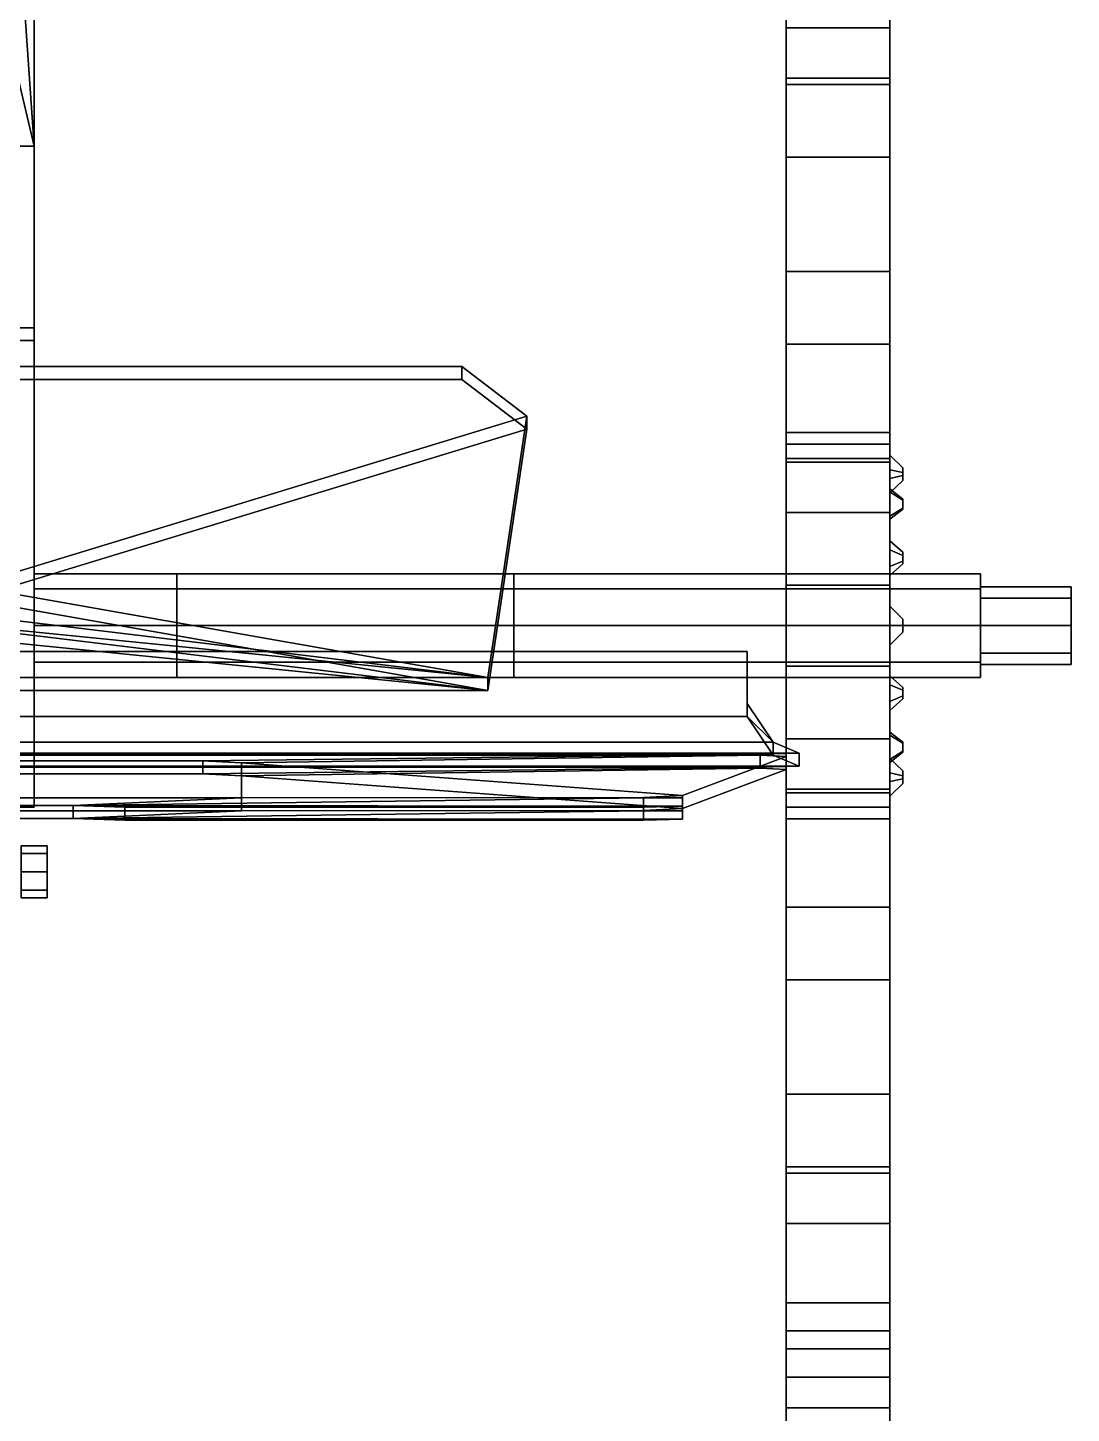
# Model space of a CAD drawing. Header units: millimetres. Extents: x -1 to 1, y -1.5 to 8.6.
# Drawn here: x 0.155 to 0.96, y -0.608 to 0.462 of the extents above; entities that cross this region are included whole.
import ezdxf

# ---------------------------------------------------------------- set-up
doc = ezdxf.new("R2010")
doc.units = ezdxf.units.MM
for name, color, linetype in [('sleeve', 5, 'Continuous'), ('turret', 2, 'Continuous'), ('wheels', 2, 'Continuous')]:
    doc.layers.add(name, color=color, linetype=linetype)

msp = doc.modelspace()

# ---------------------------------------------------------------- linework, layer by layer
for points in [[(-0.16, 0.22, 0.26), (-0.16, 1.93, 0.22), (0.16, 1.93, 0.22), (0.16, 0.22, 0.26)], [(0.16, 0.37, 0.52), (0.16, 1.93, 0.35), (0.08, 1.93, 0.35), (0.08, 1.52, 0.3947)], [(0.16, 0.22, 0.26), (0.16, 1.93, 0.22), (0.16, 1.93, 0.35), (0.16, 0.37, 0.52)], [(0.16, 0.37, 0.52), (0.08, 1.52, 0.3947), (0.03, 0.92, 0.4601), (0.16, 0.37, 0.52)], [(0.16, 0.37, 0.52), (0.03, 0.92, 0.4601), (-0.03, 0.92, 0.4601), (-0.16, 0.37, 0.52)], [(0.16, 0.23, 0.6), (0.16, 0.37, 0.52), (-0.16, 0.37, 0.52), (-0.16, 0.23, 0.6)], [(0.16, -0.14, 0.6), (0.16, 0.22, 0.26), (0.16, 0.37, 0.52), (0.16, 0.23, 0.6)], [(0.16, -0.14, 0.6), (0.16, 0.23, 0.6), (-0.16, 0.23, 0.6), (-0.16, -0.14, 0.6)], [(0.16, 0.22, 0.26), (0.16, -0.14, 0.5), (-0.16, -0.14, 0.5), (-0.16, 0.22, 0.26)], [(0.16, -0.14, 0.5), (0.16, 0.22, 0.26), (0.16, 0.22, 0.26), (0.16, -0.14, 0.6)], [(0.16, 0.0283, 0.5017), (0.16, 0.04, 0.53), (0.27, 0.04, 0.53), (0.27, 0.0283, 0.5017)], [(0.16, 0.04, 0.53), (0.16, 0.0283, 0.5583), (0.27, 0.0283, 0.5583), (0.27, 0.04, 0.53)], [(0.27, 0.0283, 0.5017), (0.27, 0.04, 0.53), (0.53, 0.04, 0.67), (0.53, 0.0283, 0.6417)], [(0.27, 0.04, 0.53), (0.27, 0.0283, 0.5583), (0.53, 0.0283, 0.6983), (0.53, 0.04, 0.67)], [(0.53, 0.04, 0.67), (0.53, 0.0283, 0.6983), (0.89, 0.0283, 0.6983), (0.89, 0.04, 0.67)], [(0.53, 0.0283, 0.6417), (0.53, 0.04, 0.67), (0.89, 0.04, 0.67), (0.89, 0.0283, 0.6417)], [(0.16, 0, 0.49), (0.16, 0.0283, 0.5017), (0.27, 0.0283, 0.5017), (0.27, 0, 0.49)], [(0.16, 0.0283, 0.5583), (0.16, 0, 0.57), (0.27, 0, 0.57), (0.27, 0.0283, 0.5583)], [(0.27, 0, 0.49), (0.27, 0.0283, 0.5017), (0.53, 0.0283, 0.6417), (0.53, 0, 0.63)], [(0.27, 0.0283, 0.5583), (0.27, 0, 0.57), (0.53, 0, 0.71), (0.53, 0.0283, 0.6983)], [(0.53, 0, 0.63), (0.53, 0.0283, 0.6417), (0.89, 0.0283, 0.6417), (0.89, 0, 0.63)], [(0.53, 0.0283, 0.6983), (0.53, 0, 0.71), (0.89, 0, 0.71), (0.89, 0.0283, 0.6983)], [(0.89, 0.03, 0.67), (0.89, 0.0212, 0.6912), (0.96, 0.0212, 0.6912), (0.96, 0.03, 0.67)], [(0.89, 0.0212, 0.6488), (0.89, 0.03, 0.67), (0.96, 0.03, 0.67), (0.96, 0.0212, 0.6488)], [(0.96, 0.0212, 0.6912), (0.96, -0.03, 0.67), (0.96, -0.0212, 0.6488), (0.96, 0.03, 0.67)], [(0.96, 0.03, 0.67), (0.96, -0.0212, 0.6488), (0.96, 0, 0.64), (0.96, 0.0212, 0.6488)], [(0.89, 0, 0.64), (0.89, 0.0212, 0.6488), (0.96, 0.0212, 0.6488), (0.96, 0, 0.64)], [(0.89, 0.0212, 0.6912), (0.89, 0, 0.7), (0.96, 0, 0.7), (0.96, 0.0212, 0.6912)], [(0.96, 0, 0.7), (0.96, -0.0212, 0.6912), (0.96, -0.03, 0.67), (0.96, 0.0212, 0.6912)], [(0.16, -0.0283, 0.5017), (0.16, 0, 0.49), (0.27, 0, 0.49), (0.27, -0.0283, 0.5017)], [(0.16, 0, 0.57), (0.16, -0.0283, 0.5583), (0.27, -0.0283, 0.5583), (0.27, 0, 0.57)], [(0.27, -0.0283, 0.5017), (0.27, 0, 0.49), (0.53, 0, 0.63), (0.53, -0.0283, 0.6417)], [(0.27, 0, 0.57), (0.27, -0.0283, 0.5583), (0.53, -0.0283, 0.6983), (0.53, 0, 0.71)], [(0.53, -0.0283, 0.6417), (0.53, 0, 0.63), (0.89, 0, 0.63), (0.89, -0.0283, 0.6417)], [(0.53, 0, 0.71), (0.53, -0.0283, 0.6983), (0.89, -0.0283, 0.6983), (0.89, 0, 0.71)], [(0.89, -0.0212, 0.6488), (0.89, 0, 0.64), (0.96, 0, 0.64), (0.96, -0.0212, 0.6488)], [(0.89, 0, 0.7), (0.89, -0.0212, 0.6912), (0.96, -0.0212, 0.6912), (0.96, 0, 0.7)], [(-0.71, -0.02, 1.62), (-0.71, -0.07, 1.62), (0.71, -0.07, 1.62), (0.71, -0.02, 1.62)], [(-0.71, -0.02, 1.61), (-0.71, -0.02, 1.62), (0.71, -0.02, 1.62), (0.71, -0.02, 1.61)], [(-0.71, -0.07, 1.61), (-0.71, -0.02, 1.61), (0.71, -0.02, 1.61), (0.71, -0.07, 1.61)], [(0.71, -0.07, 1.61), (0.71, -0.02, 1.61), (0.71, -0.02, 1.62), (0.71, -0.06, 1.62)], [(0.89, -0.0212, 0.6912), (0.89, -0.03, 0.67), (0.96, -0.03, 0.67), (0.96, -0.0212, 0.6912)], [(0.89, -0.03, 0.67), (0.89, -0.0212, 0.6488), (0.96, -0.0212, 0.6488), (0.96, -0.03, 0.67)], [(0.16, -0.04, 0.53), (0.16, -0.0283, 0.5017), (0.27, -0.0283, 0.5017), (0.27, -0.04, 0.53)], [(0.16, -0.0283, 0.5583), (0.16, -0.04, 0.53), (0.27, -0.04, 0.53), (0.27, -0.0283, 0.5583)], [(0.27, -0.04, 0.53), (0.27, -0.0283, 0.5017), (0.53, -0.0283, 0.6417), (0.53, -0.04, 0.67)], [(0.27, -0.0283, 0.5583), (0.27, -0.04, 0.53), (0.53, -0.04, 0.67), (0.53, -0.0283, 0.6983)], [(0.53, -0.0283, 0.6983), (0.53, -0.04, 0.67), (0.89, -0.04, 0.67), (0.89, -0.0283, 0.6983)], [(0.53, -0.04, 0.67), (0.53, -0.0283, 0.6417), (0.89, -0.0283, 0.6417), (0.89, -0.04, 0.67)], [(0.71, -0.06, 1.62), (0.71, -0.07, 1.62), (0.73, -0.1, 1.59), (0.73, -0.09, 1.59)], [(0.71, -0.07, 1.61), (0.71, -0.06, 1.62), (0.73, -0.09, 1.59), (0.71, -0.07, 1.61)], [(-0.73, -0.1, 1.59), (0.73, -0.1, 1.59), (0.71, -0.07, 1.62), (-0.71, -0.07, 1.62)], [(0.73, -0.09, 1.59), (-0.73, -0.09, 1.59), (-0.71, -0.07, 1.61), (0.71, -0.07, 1.61)], [(0.73, -0.09, 1.59), (-0.73, -0.09, 1.59), (-0.71, -0.07, 1.61), (0.71, -0.07, 1.61)], [(0.75, -0.0985, 1.36), (-0.75, -0.0985, 1.36), (-0.73, -0.09, 1.59), (0.73, -0.09, 1.59)], [(0.73, -0.09, 1.59), (0.73, -0.1, 1.59), (0.75, -0.1085, 1.36), (0.75, -0.0985, 1.36)], [(0.72, -0.0992, 1.34), (-0.72, -0.0992, 1.34), (-0.75, -0.0985, 1.36), (0.75, -0.0985, 1.36)], [(-0.75, -0.1085, 1.36), (0.75, -0.1085, 1.36), (0.73, -0.1, 1.59), (-0.73, -0.1, 1.59)], [(0.29, -0.1043, 1.2), (-0.29, -0.1043, 1.2), (-0.72, -0.0992, 1.34), (0.72, -0.0992, 1.34)], [(-0.29, -0.1143, 1.2), (-0.29, -0.1043, 1.2), (0.29, -0.1043, 1.2), (0.29, -0.1143, 1.2)], [(0.72, -0.0999, 1.32), (0.32, -0.1058, 1.16), (0.29, -0.1043, 1.2), (0.72, -0.0992, 1.34)], [(0.29, -0.1143, 1.2), (0.29, -0.1043, 1.2), (0.32, -0.1058, 1.16), (0.32, -0.1158, 1.16)], [(0.74, -0.101, 1.29), (0.66, -0.1312, 0.47), (0.32, -0.1058, 1.16), (0.72, -0.0999, 1.32)], [(0.66, -0.1312, 0.47), (0.63, -0.1326, 0.43), (0.32, -0.133, 0.42), (0.32, -0.1058, 1.16)], [(0.32, -0.1158, 1.16), (0.32, -0.1058, 1.16), (0.32, -0.133, 0.42), (0.32, -0.143, 0.42)], [(0.74, -0.101, 1.29), (0.74, -0.111, 1.29), (0.66, -0.1412, 0.47), (0.66, -0.1312, 0.47)], [(0.75, -0.0985, 1.36), (0.75, -0.1085, 1.36), (0.72, -0.1092, 1.34), (0.72, -0.0992, 1.34)], [(0.72, -0.0992, 1.34), (0.72, -0.1092, 1.34), (0.72, -0.1099, 1.32), (0.72, -0.0999, 1.32)], [(0.72, -0.0999, 1.32), (0.72, -0.1099, 1.32), (0.74, -0.111, 1.29), (0.74, -0.101, 1.29)], [(-0.72, -0.1092, 1.34), (0.72, -0.1092, 1.34), (0.75, -0.1085, 1.36), (-0.75, -0.1085, 1.36)], [(-0.29, -0.1143, 1.2), (0.29, -0.1143, 1.2), (0.72, -0.1092, 1.34), (-0.72, -0.1092, 1.34)], [(0.32, -0.1158, 1.16), (0.72, -0.1099, 1.32), (0.72, -0.1092, 1.34), (0.29, -0.1143, 1.2)], [(0.66, -0.1412, 0.47), (0.74, -0.111, 1.29), (0.72, -0.1099, 1.32), (0.32, -0.1158, 1.16)], [(0.63, -0.1426, 0.43), (0.66, -0.1412, 0.47), (0.32, -0.1158, 1.16), (0.32, -0.143, 0.42)], [(0.32, -0.133, 0.42), (0.19, -0.1389, 0.26), (-0.19, -0.1389, 0.26), (-0.32, -0.133, 0.42)], [(0.32, -0.143, 0.42), (0.32, -0.133, 0.42), (-0.32, -0.133, 0.42), (-0.32, -0.143, 0.42)], [(0.19, -0.1389, 0.26), (0.19, -0.1489, 0.26), (-0.19, -0.1489, 0.26), (-0.19, -0.1389, 0.26)], [(0.63, -0.1326, 0.43), (0.63, -0.133, 0.42), (0.19, -0.1389, 0.26), (0.32, -0.133, 0.42)], [(0.66, -0.133, 0.42), (0.66, -0.1393, 0.25), (0.19, -0.1389, 0.26), (0.63, -0.133, 0.42)], [(0.66, -0.1393, 0.25), (0.63, -0.14, 0.23), (0.23, -0.14, 0.23), (0.19, -0.1389, 0.26)], [(0.23, -0.14, 0.23), (0.23, -0.15, 0.23), (0.19, -0.1489, 0.26), (0.19, -0.1389, 0.26)], [(0.66, -0.1312, 0.47), (0.66, -0.1412, 0.47), (0.63, -0.1426, 0.43), (0.63, -0.1326, 0.43)], [(0.63, -0.1326, 0.43), (0.63, -0.1426, 0.43), (0.63, -0.143, 0.42), (0.63, -0.133, 0.42)], [(0.63, -0.133, 0.42), (0.63, -0.143, 0.42), (0.66, -0.143, 0.42), (0.66, -0.133, 0.42)], [(0.66, -0.133, 0.42), (0.66, -0.143, 0.42), (0.66, -0.1493, 0.25), (0.66, -0.1393, 0.25)], [(0.19, -0.1489, 0.26), (0.32, -0.143, 0.42), (-0.32, -0.143, 0.42), (-0.19, -0.1489, 0.26)], [(0.16, -0.14, 0.5), (0.16, -0.14, 0.6), (-0.16, -0.14, 0.6), (-0.16, -0.14, 0.5)], [(0.63, -0.143, 0.42), (0.63, -0.1426, 0.43), (0.32, -0.143, 0.42), (0.19, -0.1489, 0.26)], [(0.66, -0.1493, 0.25), (0.66, -0.143, 0.42), (0.63, -0.143, 0.42), (0.19, -0.1489, 0.26)], [(0.63, -0.15, 0.23), (0.66, -0.1493, 0.25), (0.19, -0.1489, 0.26), (0.23, -0.15, 0.23)], [(0.63, -0.14, 0.23), (0.63, -0.15, 0.23), (0.23, -0.15, 0.23), (0.23, -0.14, 0.23)], [(0.66, -0.1393, 0.25), (0.66, -0.1493, 0.25), (0.63, -0.15, 0.23), (0.63, -0.14, 0.23)]]:
    msp.add_3dface(points)
at = {"layer": 'sleeve'}
for points in [[(0.15, -0.17, 0.73), (0.15, -0.1759, 0.7441), (0.17, -0.1759, 0.7441), (0.17, -0.17, 0.73)], [(0.15, -0.1759, 0.7159), (0.15, -0.17, 0.73), (0.17, -0.17, 0.73), (0.17, -0.1759, 0.7159)], [(0.17, -0.17, 0.73), (0.17, -0.2041, 0.7159), (0.17, -0.19, 0.71), (0.17, -0.1759, 0.7159)], [(0.17, -0.1759, 0.7441), (0.17, -0.21, 0.73), (0.17, -0.2041, 0.7159), (0.17, -0.17, 0.73)], [(0.15, -0.1759, 0.7441), (0.15, -0.19, 0.75), (0.17, -0.19, 0.75), (0.17, -0.1759, 0.7441)], [(0.15, -0.19, 0.71), (0.15, -0.1759, 0.7159), (0.17, -0.1759, 0.7159), (0.17, -0.19, 0.71)], [(0.17, -0.19, 0.75), (0.17, -0.2041, 0.7441), (0.17, -0.21, 0.73), (0.17, -0.1759, 0.7441)], [(0.15, -0.19, 0.75), (0.15, -0.2041, 0.7441), (0.17, -0.2041, 0.7441), (0.17, -0.19, 0.75)], [(0.15, -0.2041, 0.7159), (0.15, -0.19, 0.71), (0.17, -0.19, 0.71), (0.17, -0.2041, 0.7159)], [(0.15, -0.2041, 0.7441), (0.15, -0.21, 0.73), (0.17, -0.21, 0.73), (0.17, -0.2041, 0.7441)], [(0.15, -0.21, 0.73), (0.15, -0.2041, 0.7159), (0.17, -0.2041, 0.7159), (0.17, -0.21, 0.73)]]:
    msp.add_3dface(points, dxfattribs=at)
at = {"layer": 'turret'}
for points in [[(0.11, 0.2, 0.48), (0.49, 0.2, 0.48), (0.49, 0.19, 0.48), (0.11, 0.19, 0.48)], [(0.11, 0.0304, 1.01), (0.54, 0.1616, 0.6), (0.49, 0.2, 0.48), (0.11, 0.2, 0.48)], [(0.49, 0.2, 0.48), (0.54, 0.1616, 0.6), (0.54, 0.1516, 0.6), (0.49, 0.19, 0.48)], [(0.11, 0.19, 0.48), (0.49, 0.19, 0.48), (0.54, 0.1516, 0.6), (0.11, 0.0204, 1.01)], [(0.54, 0.1616, 0.6), (0.54, 0.1616, 0.6), (0.11, 0.0304, 1.01), (0.51, -0.04, 1.23)], [(0.54, 0.1616, 0.6), (0.51, -0.04, 1.23), (0.51, -0.05, 1.23), (0.54, 0.1516, 0.6)], [(0.51, -0.05, 1.23), (0.11, 0.0204, 1.01), (0.54, 0.1516, 0.6)], [(0.11, 0.0304, 1.01), (0.11, 0.0304, 1.01), (0.06, 0.0144, 1.06), (0.51, -0.04, 1.23)], [(0, 0.0112, 1.07), (0, 0.0112, 1.07), (-0.51, -0.04, 1.23), (0.51, -0.04, 1.23)], [(0.06, 0.0144, 1.06), (0.06, 0.0144, 1.06), (0, 0.0112, 1.07), (0.51, -0.04, 1.23)], [(0.51, -0.05, 1.23), (0.06, 0.0044, 1.06), (0.11, 0.0204, 1.01)], [(0.51, -0.05, 1.23), (-0.51, -0.05, 1.23), (0, 0.0012, 1.07)], [(0.51, -0.05, 1.23), (0, 0.0012, 1.07), (0.06, 0.0044, 1.06)], [(0.51, -0.04, 1.23), (-0.51, -0.04, 1.23), (-0.51, -0.05, 1.23), (0.51, -0.05, 1.23)]]:
    msp.add_3dface(points, dxfattribs=at)
at = {"layer": 'wheels'}
for points in [[(0.74, 0.4177, 1.1938), (0.74, 0.6036, 0.9607), (0.74, 0.4615, 0.9982), (0.74, 0.4227, 1.0469)], [(0.74, 0.6036, 0.9607), (0.74, 0.4177, 1.1938), (0.82, 0.4177, 1.1938), (0.82, 0.6036, 0.9607)], [(0.74, 0.5226, 0.9217), (0.74, 0.4615, 0.9982), (0.74, 0.6036, 0.9607)], [(0.74, 0.6036, 0.3793), (0.74, 0.4177, 0.1462), (0.74, 0.4227, 0.2931), (0.74, 0.4615, 0.3418)], [(0.74, 0.4177, 0.1462), (0.74, 0.6036, 0.3793), (0.82, 0.6036, 0.3793), (0.82, 0.4177, 0.1462)], [(0.74, 0.4615, 0.3418), (0.74, 0.5226, 0.4183), (0.74, 0.6036, 0.3793)], [(0.82, 0.6036, 0.9607), (0.82, 0.4177, 1.1938), (0.82, 0.4227, 1.0469), (0.82, 0.4615, 0.9982)], [(0.82, 0.4615, 0.9982), (0.82, 0.5226, 0.9217), (0.82, 0.6036, 0.9607)], [(0.82, 0.4177, 0.1462), (0.82, 0.6036, 0.3793), (0.82, 0.4615, 0.3418), (0.82, 0.4227, 0.2931)], [(0.82, 0.5226, 0.4183), (0.82, 0.4615, 0.3418), (0.82, 0.6036, 0.3793)], [(0.74, 0.5443, 0.8262), (0.74, 0.5582, 0.7655), (0.74, 0.14, 0.67), (0.74, 0.1261, 0.7307)], [(0.74, 0.5582, 0.5745), (0.74, 0.5443, 0.5138), (0.74, 0.1261, 0.6093), (0.74, 0.14, 0.67)], [(0.82, 0.5582, 0.5745), (0.74, 0.5582, 0.5745), (0.74, 0.14, 0.67), (0.82, 0.14, 0.67)], [(0.74, 0.5582, 0.7655), (0.82, 0.5582, 0.7655), (0.82, 0.14, 0.67), (0.74, 0.14, 0.67)], [(0.82, 0.5582, 0.7655), (0.82, 0.5443, 0.8262), (0.82, 0.1261, 0.7307), (0.82, 0.14, 0.67)], [(0.82, 0.5443, 0.5138), (0.82, 0.5582, 0.5745), (0.82, 0.14, 0.67), (0.82, 0.1261, 0.6093)], [(0.82, 0.5443, 0.8262), (0.74, 0.5443, 0.8262), (0.74, 0.1261, 0.7307), (0.82, 0.1261, 0.7307)], [(0.74, 0.5443, 0.5138), (0.82, 0.5443, 0.5138), (0.82, 0.1261, 0.6093), (0.74, 0.1261, 0.6093)], [(0.74, 0.4615, 0.9982), (0.74, 0.5226, 0.9217), (0.82, 0.5226, 0.9217), (0.82, 0.4615, 0.9982)], [(0.74, 0.5226, 0.4183), (0.74, 0.4615, 0.3418), (0.82, 0.4615, 0.3418), (0.82, 0.5226, 0.4183)], [(0.74, 0.4615, 0.3418), (0.74, 0.4227, 0.2931), (0.74, 0.0873, 0.5605), (0.74, 0.1261, 0.6093)], [(0.82, 0.4615, 0.3418), (0.74, 0.4615, 0.3418), (0.74, 0.1261, 0.6093), (0.82, 0.1261, 0.6093)], [(0.74, 0.4227, 1.0469), (0.74, 0.4615, 0.9982), (0.74, 0.1261, 0.7307), (0.74, 0.0873, 0.7795)], [(0.74, 0.4615, 0.9982), (0.82, 0.4615, 0.9982), (0.82, 0.1261, 0.7307), (0.74, 0.1261, 0.7307)], [(0.82, 0.4227, 0.2931), (0.82, 0.4615, 0.3418), (0.82, 0.1261, 0.6093), (0.82, 0.0873, 0.5605)], [(0.82, 0.4615, 0.9982), (0.82, 0.4227, 1.0469), (0.82, 0.0873, 0.7795), (0.82, 0.1261, 0.7307)], [(0.74, 0.4227, 0.2931), (0.82, 0.4227, 0.2931), (0.82, 0.0873, 0.5605), (0.74, 0.0873, 0.5605)], [(0.74, 0.4227, 1.0469), (0.74, 0.3616, 1.1235), (0.74, 0.4177, 1.1938)], [(0.82, 0.4227, 1.0469), (0.74, 0.4227, 1.0469), (0.74, 0.0873, 0.7795), (0.82, 0.0873, 0.7795)], [(0.74, 0.3616, 1.1235), (0.74, 0.4227, 1.0469), (0.82, 0.4227, 1.0469), (0.82, 0.3616, 1.1235)], [(0.74, 0.3616, 0.2165), (0.74, 0.4227, 0.2931), (0.74, 0.4177, 0.1462)], [(0.74, 0.4227, 0.2931), (0.74, 0.3616, 0.2165), (0.82, 0.3616, 0.2165), (0.82, 0.4227, 0.2931)], [(0.74, 0.1491, 1.3232), (0.74, 0.4177, 1.1938), (0.74, 0.2734, 1.1659), (0.74, 0.2173, 1.193)], [(0.74, 0.3616, 1.1235), (0.74, 0.2734, 1.1659), (0.74, 0.4177, 1.1938)], [(0.74, 0.4177, 1.1938), (0.74, 0.1491, 1.3232), (0.82, 0.1491, 1.3232), (0.82, 0.4177, 1.1938)], [(0.74, 0.4177, 0.1462), (0.74, 0.1491, 0.0168), (0.74, 0.2173, 0.147), (0.74, 0.2734, 0.1741)], [(0.74, 0.1491, 0.0168), (0.74, 0.4177, 0.1462), (0.82, 0.4177, 0.1462), (0.82, 0.1491, 0.0168)], [(0.74, 0.2734, 0.1741), (0.74, 0.3616, 0.2165), (0.74, 0.4177, 0.1462)], [(0.82, 0.3616, 1.1235), (0.82, 0.4227, 1.0469), (0.82, 0.4177, 1.1938)], [(0.82, 0.4227, 0.2931), (0.82, 0.3616, 0.2165), (0.82, 0.4177, 0.1462)], [(0.82, 0.2734, 1.1659), (0.82, 0.3616, 1.1235), (0.82, 0.4177, 1.1938)], [(0.82, 0.4177, 1.1938), (0.82, 0.1491, 1.3232), (0.82, 0.2173, 1.193), (0.82, 0.2734, 1.1659)], [(0.82, 0.1491, 0.0168), (0.82, 0.4177, 0.1462), (0.82, 0.2734, 0.1741), (0.82, 0.2173, 0.147)], [(0.82, 0.3616, 0.2165), (0.82, 0.2734, 0.1741), (0.82, 0.4177, 0.1462)], [(0.74, 0.2734, 1.1659), (0.74, 0.3616, 1.1235), (0.82, 0.3616, 1.1235), (0.82, 0.2734, 1.1659)], [(0.74, 0.3616, 0.2165), (0.74, 0.2734, 0.1741), (0.82, 0.2734, 0.1741), (0.82, 0.3616, 0.2165)], [(0.74, 0.2734, 0.1741), (0.74, 0.2173, 0.147), (0.74, 0.0312, 0.5335), (0.74, 0.0873, 0.5605)], [(0.82, 0.2734, 0.1741), (0.74, 0.2734, 0.1741), (0.74, 0.0873, 0.5605), (0.82, 0.0873, 0.5605)], [(0.74, 0.2173, 1.193), (0.74, 0.2734, 1.1659), (0.74, 0.0873, 0.7795), (0.74, 0.0312, 0.8065)], [(0.74, 0.2734, 1.1659), (0.82, 0.2734, 1.1659), (0.82, 0.0873, 0.7795), (0.74, 0.0873, 0.7795)], [(0.82, 0.2173, 0.147), (0.82, 0.2734, 0.1741), (0.82, 0.0873, 0.5605), (0.82, 0.0312, 0.5335)], [(0.82, 0.2734, 1.1659), (0.82, 0.2173, 1.193), (0.82, 0.0312, 0.8065), (0.82, 0.0873, 0.7795)], [(0.74, 0.2173, 0.147), (0.82, 0.2173, 0.147), (0.82, 0.0312, 0.5335), (0.74, 0.0312, 0.5335)], [(0.82, 0.2173, 1.193), (0.74, 0.2173, 1.193), (0.74, 0.0312, 0.8065), (0.82, 0.0312, 0.8065)], [(0.74, 0.2173, 1.193), (0.74, 0.1291, 1.2355), (0.74, 0.1491, 1.3232)], [(0.74, 0.1291, 1.2355), (0.74, 0.2173, 1.193), (0.82, 0.2173, 1.193), (0.82, 0.1291, 1.2355)], [(0.74, 0.1291, 0.1045), (0.74, 0.2173, 0.147), (0.74, 0.1491, 0.0168)], [(0.74, 0.2173, 0.147), (0.74, 0.1291, 0.1045), (0.82, 0.1291, 0.1045), (0.82, 0.2173, 0.147)], [(0.82, 0.1291, 1.2355), (0.82, 0.2173, 1.193), (0.82, 0.1491, 1.3232)], [(0.82, 0.2173, 0.147), (0.82, 0.1291, 0.1045), (0.82, 0.1491, 0.0168)], [(0.74, 0.1291, 1.2355), (0.74, 0.0312, 1.2355), (0.74, 0.1491, 1.3232)], [(0.74, -0.1491, 1.3232), (0.74, 0.1491, 1.3232), (0.74, 0.0312, 1.2355), (0.74, -0.0312, 1.2355)], [(0.74, 0.1491, 1.3232), (0.74, -0.1491, 1.3232), (0.82, -0.1491, 1.3232), (0.82, 0.1491, 1.3232)], [(0.74, 0.1491, 0.0168), (0.74, -0.1491, 0.0168), (0.74, -0.0312, 0.1045), (0.74, 0.0312, 0.1045)], [(0.74, 0.0312, 0.1045), (0.74, 0.1291, 0.1045), (0.74, 0.1491, 0.0168)], [(0.74, -0.1491, 0.0168), (0.74, 0.1491, 0.0168), (0.82, 0.1491, 0.0168), (0.82, -0.1491, 0.0168)], [(0.74, 0.1261, 0.6093), (0.74, -0.1261, 0.6093), (0.74, -0.14, 0.67), (0.74, 0.14, 0.67)], [(0.74, 0.14, 0.67), (0.74, -0.14, 0.67), (0.74, -0.1261, 0.7307), (0.74, 0.1261, 0.7307)], [(0.82, 0.1491, 1.3232), (0.82, -0.1491, 1.3232), (0.82, -0.0312, 1.2355), (0.82, 0.0312, 1.2355)], [(0.82, 0.0312, 1.2355), (0.82, 0.1291, 1.2355), (0.82, 0.1491, 1.3232)], [(0.82, 0.1291, 0.1045), (0.82, 0.0312, 0.1045), (0.82, 0.1491, 0.0168)], [(0.82, -0.1491, 0.0168), (0.82, 0.1491, 0.0168), (0.82, 0.0312, 0.1045), (0.82, -0.0312, 0.1045)], [(0.82, 0.1316, 0.64), (0.82, 0.1316, 0.64), (0.82, 0.14, 0.67), (0.82, 0.1203, 0.6579)], [(0.82, 0.1261, 0.6093), (0.82, 0.1261, 0.6093), (0.82, 0.14, 0.67), (0.82, 0.1316, 0.64)], [(0.82, 0.14, 0.67), (0.82, 0.14, 0.67), (0.82, 0.1316, 0.7), (0.82, 0.1203, 0.6821)], [(0.82, 0.14, 0.67), (0.82, 0.14, 0.67), (0.82, 0.1261, 0.7307), (0.82, 0.1316, 0.7)], [(0.82, 0.14, 0.67), (0.82, 0.14, 0.67), (0.82, 0.1203, 0.6821), (0.82, 0, 0.67)], [(0.82, 0.1203, 0.6579), (0.82, 0.1203, 0.6579), (0.82, 0.14, 0.67), (0.82, 0, 0.67)], [(0.74, 0.0312, 1.2355), (0.74, 0.1291, 1.2355), (0.82, 0.1291, 1.2355), (0.82, 0.0312, 1.2355)], [(0.74, 0.1291, 0.1045), (0.74, 0.0312, 0.1045), (0.82, 0.0312, 0.1045), (0.82, 0.1291, 0.1045)], [(0.82, 0.1316, 0.64), (0.82, 0.1203, 0.6579), (0.83, 0.1181, 0.6482), (0.83, 0.1219, 0.6422)], [(0.82, 0.1203, 0.6821), (0.82, 0.1316, 0.7), (0.83, 0.1219, 0.6978), (0.83, 0.1181, 0.6918)], [(0.82, 0.1316, 0.7), (0.82, 0.1137, 0.7113), (0.83, 0.1159, 0.7016), (0.83, 0.1219, 0.6978)], [(0.82, 0.1316, 0.7), (0.82, 0.1316, 0.7), (0.82, 0.1261, 0.7307), (0.82, 0.1137, 0.7113)], [(0.82, 0.1137, 0.6287), (0.82, 0.1316, 0.64), (0.83, 0.1219, 0.6422), (0.83, 0.1159, 0.6384)], [(0.82, 0.1261, 0.6093), (0.82, 0.1261, 0.6093), (0.82, 0.1316, 0.64), (0.82, 0.1137, 0.6287)], [(0.74, 0.1261, 0.7307), (0.74, -0.1261, 0.7307), (0.74, -0.0873, 0.7795), (0.74, 0.0873, 0.7795)], [(0.74, 0.0873, 0.5605), (0.74, -0.0873, 0.5605), (0.74, -0.1261, 0.6093), (0.74, 0.1261, 0.6093)], [(0.82, 0.1261, 0.6093), (0.82, 0.1261, 0.6093), (0.82, 0.1137, 0.6287), (0.82, 0, 0.67)], [(0.82, 0.1032, 0.6069), (0.82, 0.1032, 0.6069), (0.82, 0.1261, 0.6093), (0.82, 0, 0.67)], [(0.82, 0.1261, 0.7307), (0.82, 0.1261, 0.7307), (0.82, 0.1055, 0.7542), (0.82, 0.1032, 0.7331)], [(0.82, 0.1261, 0.7307), (0.82, 0.1261, 0.7307), (0.82, 0.0873, 0.7795), (0.82, 0.1055, 0.7542)], [(0.82, 0.1261, 0.7307), (0.82, 0.1261, 0.7307), (0.82, 0.1032, 0.7331), (0.82, 0, 0.67)], [(0.82, 0.1137, 0.7113), (0.82, 0.1137, 0.7113), (0.82, 0.1261, 0.7307), (0.82, 0, 0.67)], [(0.82, 0.0873, 0.5605), (0.82, 0.0873, 0.5605), (0.82, 0.1261, 0.6093), (0.82, 0.1055, 0.5858)], [(0.82, 0.1055, 0.5858), (0.82, 0.1055, 0.5858), (0.82, 0.1261, 0.6093), (0.82, 0.1032, 0.6069)], [(0.82, 0.1203, 0.6579), (0.82, 0.1024, 0.6466), (0.83, 0.1121, 0.6444), (0.83, 0.1181, 0.6482)], [(0.82, 0.1024, 0.6466), (0.82, 0.1024, 0.6466), (0.82, 0.1203, 0.6579), (0.82, 0, 0.67)], [(0.82, 0.1024, 0.6934), (0.82, 0.1203, 0.6821), (0.83, 0.1181, 0.6918), (0.83, 0.1121, 0.6956)], [(0.82, 0.1203, 0.6821), (0.82, 0.1203, 0.6821), (0.82, 0.1024, 0.6934), (0.82, 0, 0.67)], [(0.83, 0.1219, 0.6978), (0.83, 0.1159, 0.7016), (0.83, 0.1121, 0.6956), (0.83, 0.1181, 0.6918)], [(0.83, 0.1219, 0.6422), (0.83, 0.1181, 0.6482), (0.83, 0.1121, 0.6444), (0.83, 0.1159, 0.6384)], [(0.82, 0.1137, 0.7113), (0.82, 0.1024, 0.6934), (0.83, 0.1121, 0.6956), (0.83, 0.1159, 0.7016)], [(0.82, 0.1024, 0.6466), (0.82, 0.1137, 0.6287), (0.83, 0.1159, 0.6384), (0.83, 0.1121, 0.6444)], [(0.82, 0.1137, 0.6287), (0.82, 0.1137, 0.6287), (0.82, 0.1024, 0.6466), (0.82, 0, 0.67)], [(0.82, 0.1024, 0.6934), (0.82, 0.1024, 0.6934), (0.82, 0.1137, 0.7113), (0.82, 0, 0.67)], [(0.82, 0.1032, 0.7331), (0.82, 0.1055, 0.7542), (0.83, 0.0977, 0.7479), (0.83, 0.0969, 0.7409)], [(0.82, 0.1055, 0.7542), (0.82, 0.0845, 0.7565), (0.83, 0.0907, 0.7487), (0.83, 0.0977, 0.7479)], [(0.82, 0.1055, 0.7542), (0.82, 0.1055, 0.7542), (0.82, 0.0873, 0.7795), (0.82, 0.0845, 0.7565)], [(0.82, 0.0873, 0.5605), (0.82, 0.0873, 0.5605), (0.82, 0.1055, 0.5858), (0.82, 0.0845, 0.5835)], [(0.82, 0.0845, 0.5835), (0.82, 0.1055, 0.5858), (0.83, 0.0977, 0.5921), (0.83, 0.0907, 0.5913)], [(0.82, 0.1055, 0.5858), (0.82, 0.1032, 0.6069), (0.83, 0.0969, 0.5991), (0.83, 0.0977, 0.5921)], [(0.82, 0.0821, 0.6045), (0.82, 0.0821, 0.6045), (0.82, 0.1032, 0.6069), (0.82, 0, 0.67)], [(0.82, 0.0821, 0.7355), (0.82, 0.1032, 0.7331), (0.83, 0.0969, 0.7409), (0.83, 0.0899, 0.7417)], [(0.82, 0.1032, 0.7331), (0.82, 0.1032, 0.7331), (0.82, 0.0821, 0.7355), (0.82, 0, 0.67)], [(0.82, 0.1032, 0.6069), (0.82, 0.0821, 0.6045), (0.83, 0.0899, 0.5983), (0.83, 0.0969, 0.5991)], [(0.83, 0.0977, 0.7479), (0.83, 0.0907, 0.7487), (0.83, 0.0899, 0.7417), (0.83, 0.0969, 0.7409)], [(0.83, 0.0977, 0.5921), (0.83, 0.0969, 0.5991), (0.83, 0.0899, 0.5983), (0.83, 0.0907, 0.5913)], [(0.74, 0.0873, 0.7795), (0.74, -0.0873, 0.7795), (0.74, -0.0312, 0.8065), (0.74, 0.0312, 0.8065)], [(0.74, 0.0312, 0.5335), (0.74, -0.0312, 0.5335), (0.74, -0.0873, 0.5605), (0.74, 0.0873, 0.5605)], [(0.82, 0.0845, 0.7565), (0.82, 0.0821, 0.7355), (0.83, 0.0899, 0.7417), (0.83, 0.0907, 0.7487)], [(0.82, 0.0821, 0.6045), (0.82, 0.0845, 0.5835), (0.83, 0.0907, 0.5913), (0.83, 0.0899, 0.5983)], [(0.82, 0.0873, 0.5605), (0.82, 0.0873, 0.5605), (0.82, 0.0845, 0.5835), (0.82, 0, 0.67)], [(0.82, 0.0656, 0.5684), (0.82, 0.0656, 0.5684), (0.82, 0.0873, 0.5605), (0.82, 0, 0.67)], [(0.82, 0.0873, 0.7795), (0.82, 0.0873, 0.7795), (0.82, 0.0656, 0.7716), (0.82, 0, 0.67)], [(0.82, 0.0845, 0.7565), (0.82, 0.0845, 0.7565), (0.82, 0.0873, 0.7795), (0.82, 0, 0.67)], [(0.82, 0.0873, 0.7795), (0.82, 0.0873, 0.7795), (0.82, 0.0586, 0.7916), (0.82, 0.0656, 0.7716)], [(0.82, 0.0873, 0.7795), (0.82, 0.0873, 0.7795), (0.82, 0.0312, 0.8065), (0.82, 0.0586, 0.7916)], [(0.82, 0.0586, 0.5484), (0.82, 0.0586, 0.5484), (0.82, 0.0873, 0.5605), (0.82, 0.0656, 0.5684)], [(0.82, 0.0312, 0.5335), (0.82, 0.0312, 0.5335), (0.82, 0.0873, 0.5605), (0.82, 0.0586, 0.5484)], [(0.82, 0.0845, 0.5835), (0.82, 0.0845, 0.5835), (0.82, 0.0821, 0.6045), (0.82, 0, 0.67)], [(0.82, 0.0821, 0.7355), (0.82, 0.0821, 0.7355), (0.82, 0.0845, 0.7565), (0.82, 0, 0.67)], [(0.82, 0.0456, 0.5754), (0.82, 0.0456, 0.5754), (0.82, 0.0656, 0.5684), (0.82, 0, 0.67)], [(0.82, 0.0656, 0.7716), (0.82, 0.0656, 0.7716), (0.82, 0.0456, 0.7646), (0.82, 0, 0.67)], [(0.82, 0.0456, 0.7646), (0.82, 0.0656, 0.7716), (0.83, 0.0566, 0.7759), (0.83, 0.0499, 0.7736)], [(0.82, 0.0656, 0.7716), (0.82, 0.0586, 0.7916), (0.83, 0.0542, 0.7826), (0.83, 0.0566, 0.7759)], [(0.82, 0.0586, 0.5484), (0.82, 0.0656, 0.5684), (0.83, 0.0566, 0.5641), (0.83, 0.0542, 0.5574)], [(0.82, 0.0656, 0.5684), (0.82, 0.0456, 0.5754), (0.83, 0.0499, 0.5664), (0.83, 0.0566, 0.5641)], [(0.82, 0.0586, 0.7916), (0.82, 0.0386, 0.7846), (0.83, 0.0476, 0.7803), (0.83, 0.0542, 0.7826)], [(0.82, 0.0586, 0.7916), (0.82, 0.0586, 0.7916), (0.82, 0.0312, 0.8065), (0.82, 0.0386, 0.7846)], [(0.82, 0.0386, 0.5554), (0.82, 0.0586, 0.5484), (0.83, 0.0542, 0.5574), (0.83, 0.0476, 0.5597)], [(0.82, 0.0312, 0.5335), (0.82, 0.0312, 0.5335), (0.82, 0.0586, 0.5484), (0.82, 0.0386, 0.5554)], [(0.83, 0.0542, 0.7826), (0.83, 0.0476, 0.7803), (0.83, 0.0499, 0.7736), (0.83, 0.0566, 0.7759)], [(0.83, 0.0542, 0.5574), (0.83, 0.0566, 0.5641), (0.83, 0.0499, 0.5664), (0.83, 0.0476, 0.5597)], [(0.82, 0.0386, 0.7846), (0.82, 0.0456, 0.7646), (0.83, 0.0499, 0.7736), (0.83, 0.0476, 0.7803)], [(0.82, 0.0456, 0.5754), (0.82, 0.0386, 0.5554), (0.83, 0.0476, 0.5597), (0.83, 0.0499, 0.5664)], [(0.82, 0.0386, 0.5554), (0.82, 0.0386, 0.5554), (0.82, 0.0456, 0.5754), (0.82, 0, 0.67)], [(0.82, 0.0456, 0.7646), (0.82, 0.0456, 0.7646), (0.82, 0.0386, 0.7846), (0.82, 0, 0.67)], [(0.82, 0.0312, 0.5335), (0.82, 0.0312, 0.5335), (0.82, 0.0386, 0.5554), (0.82, 0, 0.67)], [(0.82, 0.0386, 0.7846), (0.82, 0.0386, 0.7846), (0.82, 0.0312, 0.8065), (0.82, 0, 0.67)], [(0.74, 0.0312, 0.1045), (0.74, -0.0312, 0.1045), (0.74, -0.0312, 0.5335), (0.74, 0.0312, 0.5335)], [(0.82, 0.0312, 0.1045), (0.74, 0.0312, 0.1045), (0.74, 0.0312, 0.5335), (0.82, 0.0312, 0.5335)], [(0.74, -0.0312, 1.2355), (0.74, 0.0312, 1.2355), (0.74, 0.0312, 0.8065), (0.74, -0.0312, 0.8065)], [(0.74, 0.0312, 1.2355), (0.82, 0.0312, 1.2355), (0.82, 0.0312, 0.8065), (0.74, 0.0312, 0.8065)], [(0.82, -0.0312, 0.1045), (0.82, 0.0312, 0.1045), (0.82, 0.0312, 0.5335), (0.82, -0.0312, 0.5335)], [(0.82, 0.0312, 1.2355), (0.82, -0.0312, 1.2355), (0.82, -0.0312, 0.8065), (0.82, 0.0312, 0.8065)], [(0.82, 0.015, 0.55), (0.82, 0.015, 0.55), (0.82, 0.0312, 0.5335), (0.82, 0, 0.67)], [(0.82, 0.0312, 0.8065), (0.82, 0.0312, 0.8065), (0.82, 0.015, 0.79), (0.82, 0, 0.67)], [(0.82, 0.0312, 0.8065), (0.82, 0.0312, 0.8065), (0.82, -0.0312, 0.8065), (0.82, 0, 0.805)], [(0.82, 0.0312, 0.8065), (0.82, 0.0312, 0.8065), (0.82, 0, 0.805), (0.82, 0.015, 0.79)], [(0.82, 0, 0.535), (0.82, 0, 0.535), (0.82, 0.0312, 0.5335), (0.82, 0.015, 0.55)], [(0.82, -0.0312, 0.5335), (0.82, -0.0312, 0.5335), (0.82, 0.0312, 0.5335), (0.82, 0, 0.535)], [(0.82, 0, 0.565), (0.82, 0, 0.565), (0.82, 0.015, 0.55), (0.82, 0, 0.67)], [(0.82, 0.015, 0.79), (0.82, 0.015, 0.79), (0.82, 0, 0.775), (0.82, 0, 0.67)], [(0.82, 0.015, 0.79), (0.82, 0, 0.805), (0.83, 0, 0.795), (0.83, 0.005, 0.79)], [(0.82, 0, 0.775), (0.82, 0.015, 0.79), (0.83, 0.005, 0.79), (0.83, 0, 0.785)], [(0.82, 0.015, 0.55), (0.82, 0, 0.565), (0.83, 0, 0.555), (0.83, 0.005, 0.55)], [(0.82, 0, 0.535), (0.82, 0.015, 0.55), (0.83, 0.005, 0.55), (0.83, 0, 0.545)], [(0.82, -0.015, 0.55), (0.82, -0.015, 0.55), (0.82, 0, 0.565), (0.82, 0, 0.67)], [(0.82, -0.0312, 0.5335), (0.82, -0.0312, 0.5335), (0.82, -0.015, 0.55), (0.82, 0, 0.67)], [(0.82, -0.0656, 0.5684), (0.82, -0.0656, 0.5684), (0.82, -0.0456, 0.5754), (0.82, 0, 0.67)], [(0.82, -0.0873, 0.5605), (0.82, -0.0873, 0.5605), (0.82, -0.0656, 0.5684), (0.82, 0, 0.67)], [(0.82, -0.0456, 0.5754), (0.82, -0.0456, 0.5754), (0.82, -0.0386, 0.5554), (0.82, 0, 0.67)], [(0.82, -0.0386, 0.5554), (0.82, -0.0386, 0.5554), (0.82, -0.0312, 0.5335), (0.82, 0, 0.67)], [(0.82, -0.1032, 0.6069), (0.82, -0.1032, 0.6069), (0.82, -0.0821, 0.6045), (0.82, 0, 0.67)], [(0.82, -0.1261, 0.6093), (0.82, -0.1261, 0.6093), (0.82, -0.1032, 0.6069), (0.82, 0, 0.67)], [(0.82, -0.0821, 0.6045), (0.82, -0.0821, 0.6045), (0.82, -0.0845, 0.5835), (0.82, 0, 0.67)], [(0.82, -0.0845, 0.5835), (0.82, -0.0845, 0.5835), (0.82, -0.0873, 0.5605), (0.82, 0, 0.67)], [(0.82, -0.1203, 0.6579), (0.82, -0.1203, 0.6579), (0.82, -0.1024, 0.6466), (0.82, 0, 0.67)], [(0.82, -0.1024, 0.6466), (0.82, -0.1024, 0.6466), (0.82, -0.1137, 0.6287), (0.82, 0, 0.67)], [(0.82, -0.1137, 0.6287), (0.82, -0.1137, 0.6287), (0.82, -0.1261, 0.6093), (0.82, 0, 0.67)], [(0.82, -0.0845, 0.7565), (0.82, -0.0845, 0.7565), (0.82, -0.0821, 0.7355), (0.82, 0, 0.67)], [(0.82, -0.0873, 0.7795), (0.82, -0.0873, 0.7795), (0.82, -0.0845, 0.7565), (0.82, 0, 0.67)], [(0.82, -0.0386, 0.7846), (0.82, -0.0386, 0.7846), (0.82, -0.0456, 0.7646), (0.82, 0, 0.67)], [(0.82, -0.0312, 0.8065), (0.82, -0.0312, 0.8065), (0.82, -0.0386, 0.7846), (0.82, 0, 0.67)], [(0.82, -0.0456, 0.7646), (0.82, -0.0456, 0.7646), (0.82, -0.0656, 0.7716), (0.82, 0, 0.67)], [(0.82, -0.0656, 0.7716), (0.82, -0.0656, 0.7716), (0.82, -0.0873, 0.7795), (0.82, 0, 0.67)], [(0.82, -0.015, 0.79), (0.82, -0.015, 0.79), (0.82, -0.0312, 0.8065), (0.82, 0, 0.67)], [(0.82, 0, 0.775), (0.82, 0, 0.775), (0.82, -0.015, 0.79), (0.82, 0, 0.67)], [(0.82, 0, 0.805), (0.82, 0, 0.805), (0.82, -0.0312, 0.8065), (0.82, -0.015, 0.79)], [(0.82, 0, 0.805), (0.82, -0.015, 0.79), (0.83, -0.005, 0.79), (0.83, 0, 0.795)], [(0.82, -0.14, 0.67), (0.82, -0.14, 0.67), (0.82, -0.1203, 0.6579), (0.82, 0, 0.67)], [(0.82, -0.1137, 0.7113), (0.82, -0.1137, 0.7113), (0.82, -0.1024, 0.6934), (0.82, 0, 0.67)], [(0.82, -0.1261, 0.7307), (0.82, -0.1261, 0.7307), (0.82, -0.1137, 0.7113), (0.82, 0, 0.67)], [(0.82, -0.1024, 0.6934), (0.82, -0.1024, 0.6934), (0.82, -0.1203, 0.6821), (0.82, 0, 0.67)], [(0.82, -0.1203, 0.6821), (0.82, -0.1203, 0.6821), (0.82, -0.14, 0.67), (0.82, 0, 0.67)], [(0.82, -0.0821, 0.7355), (0.82, -0.0821, 0.7355), (0.82, -0.1032, 0.7331), (0.82, 0, 0.67)], [(0.82, -0.1032, 0.7331), (0.82, -0.1032, 0.7331), (0.82, -0.1261, 0.7307), (0.82, 0, 0.67)], [(0.83, 0, 0.795), (0.83, -0.005, 0.79), (0.83, 0, 0.785), (0.83, 0.005, 0.79)], [(0.83, 0, 0.545), (0.83, 0.005, 0.55), (0.83, 0, 0.555), (0.83, -0.005, 0.55)], [(0.82, -0.015, 0.79), (0.82, 0, 0.775), (0.83, 0, 0.785), (0.83, -0.005, 0.79)], [(0.82, 0, 0.565), (0.82, -0.015, 0.55), (0.83, -0.005, 0.55), (0.83, 0, 0.555)], [(0.82, -0.015, 0.55), (0.82, 0, 0.535), (0.83, 0, 0.545), (0.83, -0.005, 0.55)], [(0.82, -0.0312, 0.5335), (0.82, -0.0312, 0.5335), (0.82, 0, 0.535), (0.82, -0.015, 0.55)], [(0.74, -0.2173, 0.147), (0.74, -0.2734, 0.1741), (0.74, -0.0873, 0.5605), (0.74, -0.0312, 0.5335)], [(0.74, -0.0312, 0.1045), (0.82, -0.0312, 0.1045), (0.82, -0.0312, 0.5335), (0.74, -0.0312, 0.5335)], [(0.82, -0.2173, 0.147), (0.74, -0.2173, 0.147), (0.74, -0.0312, 0.5335), (0.82, -0.0312, 0.5335)], [(0.74, -0.2734, 1.1659), (0.74, -0.2173, 1.193), (0.74, -0.0312, 0.8065), (0.74, -0.0873, 0.7795)], [(0.74, -0.2173, 1.193), (0.82, -0.2173, 1.193), (0.82, -0.0312, 0.8065), (0.74, -0.0312, 0.8065)], [(0.82, -0.0312, 1.2355), (0.74, -0.0312, 1.2355), (0.74, -0.0312, 0.8065), (0.82, -0.0312, 0.8065)], [(0.74, -0.0312, 1.2355), (0.74, -0.1291, 1.2355), (0.74, -0.1491, 1.3232)], [(0.74, -0.1291, 1.2355), (0.74, -0.0312, 1.2355), (0.82, -0.0312, 1.2355), (0.82, -0.1291, 1.2355)], [(0.74, -0.1291, 0.1045), (0.74, -0.0312, 0.1045), (0.74, -0.1491, 0.0168)], [(0.74, -0.0312, 0.1045), (0.74, -0.1291, 0.1045), (0.82, -0.1291, 0.1045), (0.82, -0.0312, 0.1045)], [(0.82, -0.2734, 0.1741), (0.82, -0.2173, 0.147), (0.82, -0.0312, 0.5335), (0.82, -0.0873, 0.5605)], [(0.82, -0.2173, 1.193), (0.82, -0.2734, 1.1659), (0.82, -0.0873, 0.7795), (0.82, -0.0312, 0.8065)], [(0.82, -0.1291, 1.2355), (0.82, -0.0312, 1.2355), (0.82, -0.1491, 1.3232)], [(0.82, -0.0312, 0.8065), (0.82, -0.0312, 0.8065), (0.82, -0.0586, 0.7916), (0.82, -0.0386, 0.7846)], [(0.82, -0.0312, 0.8065), (0.82, -0.0312, 0.8065), (0.82, -0.0873, 0.7795), (0.82, -0.0586, 0.7916)], [(0.82, -0.0586, 0.5484), (0.82, -0.0586, 0.5484), (0.82, -0.0312, 0.5335), (0.82, -0.0386, 0.5554)], [(0.82, -0.0873, 0.5605), (0.82, -0.0873, 0.5605), (0.82, -0.0312, 0.5335), (0.82, -0.0586, 0.5484)], [(0.82, -0.0312, 0.1045), (0.82, -0.1291, 0.1045), (0.82, -0.1491, 0.0168)], [(0.82, -0.0456, 0.7646), (0.82, -0.0386, 0.7846), (0.83, -0.0476, 0.7803), (0.83, -0.0499, 0.7736)], [(0.82, -0.0386, 0.7846), (0.82, -0.0586, 0.7916), (0.83, -0.0542, 0.7826), (0.83, -0.0476, 0.7803)], [(0.82, -0.0386, 0.5554), (0.82, -0.0456, 0.5754), (0.83, -0.0499, 0.5664), (0.83, -0.0476, 0.5597)], [(0.82, -0.0586, 0.5484), (0.82, -0.0386, 0.5554), (0.83, -0.0476, 0.5597), (0.83, -0.0542, 0.5574)], [(0.82, -0.0656, 0.7716), (0.82, -0.0456, 0.7646), (0.83, -0.0499, 0.7736), (0.83, -0.0566, 0.7759)], [(0.82, -0.0456, 0.5754), (0.82, -0.0656, 0.5684), (0.83, -0.0566, 0.5641), (0.83, -0.0499, 0.5664)], [(0.83, -0.0542, 0.7826), (0.83, -0.0566, 0.7759), (0.83, -0.0499, 0.7736), (0.83, -0.0476, 0.7803)], [(0.83, -0.0542, 0.5574), (0.83, -0.0476, 0.5597), (0.83, -0.0499, 0.5664), (0.83, -0.0566, 0.5641)], [(0.82, -0.0586, 0.7916), (0.82, -0.0656, 0.7716), (0.83, -0.0566, 0.7759), (0.83, -0.0542, 0.7826)], [(0.82, -0.0656, 0.5684), (0.82, -0.0586, 0.5484), (0.83, -0.0542, 0.5574), (0.83, -0.0566, 0.5641)], [(0.82, -0.0586, 0.7916), (0.82, -0.0586, 0.7916), (0.82, -0.0873, 0.7795), (0.82, -0.0656, 0.7716)], [(0.82, -0.0873, 0.5605), (0.82, -0.0873, 0.5605), (0.82, -0.0586, 0.5484), (0.82, -0.0656, 0.5684)], [(0.82, -0.1032, 0.7331), (0.82, -0.0821, 0.7355), (0.83, -0.0899, 0.7417), (0.83, -0.0969, 0.7409)], [(0.82, -0.0821, 0.7355), (0.82, -0.0845, 0.7565), (0.83, -0.0907, 0.7487), (0.83, -0.0899, 0.7417)], [(0.82, -0.0845, 0.5835), (0.82, -0.0821, 0.6045), (0.83, -0.0899, 0.5983), (0.83, -0.0907, 0.5913)], [(0.82, -0.0821, 0.6045), (0.82, -0.1032, 0.6069), (0.83, -0.0969, 0.5991), (0.83, -0.0899, 0.5983)], [(0.82, -0.0845, 0.7565), (0.82, -0.1055, 0.7542), (0.83, -0.0977, 0.7479), (0.83, -0.0907, 0.7487)], [(0.82, -0.0873, 0.7795), (0.82, -0.0873, 0.7795), (0.82, -0.1055, 0.7542), (0.82, -0.0845, 0.7565)], [(0.82, -0.1055, 0.5858), (0.82, -0.1055, 0.5858), (0.82, -0.0873, 0.5605), (0.82, -0.0845, 0.5835)], [(0.82, -0.1055, 0.5858), (0.82, -0.0845, 0.5835), (0.83, -0.0907, 0.5913), (0.83, -0.0977, 0.5921)], [(0.74, -0.4227, 0.2931), (0.74, -0.4615, 0.3418), (0.74, -0.1261, 0.6093), (0.74, -0.0873, 0.5605)], [(0.74, -0.2734, 0.1741), (0.82, -0.2734, 0.1741), (0.82, -0.0873, 0.5605), (0.74, -0.0873, 0.5605)], [(0.82, -0.4227, 0.2931), (0.74, -0.4227, 0.2931), (0.74, -0.0873, 0.5605), (0.82, -0.0873, 0.5605)], [(0.74, -0.4615, 0.9982), (0.74, -0.4227, 1.0469), (0.74, -0.0873, 0.7795), (0.74, -0.1261, 0.7307)], [(0.74, -0.4227, 1.0469), (0.82, -0.4227, 1.0469), (0.82, -0.0873, 0.7795), (0.74, -0.0873, 0.7795)], [(0.82, -0.2734, 1.1659), (0.74, -0.2734, 1.1659), (0.74, -0.0873, 0.7795), (0.82, -0.0873, 0.7795)], [(0.82, -0.4615, 0.3418), (0.82, -0.4227, 0.2931), (0.82, -0.0873, 0.5605), (0.82, -0.1261, 0.6093)], [(0.82, -0.4227, 1.0469), (0.82, -0.4615, 0.9982), (0.82, -0.1261, 0.7307), (0.82, -0.0873, 0.7795)], [(0.82, -0.0873, 0.7795), (0.82, -0.0873, 0.7795), (0.82, -0.1261, 0.7307), (0.82, -0.1055, 0.7542)], [(0.82, -0.1261, 0.6093), (0.82, -0.1261, 0.6093), (0.82, -0.0873, 0.5605), (0.82, -0.1055, 0.5858)], [(0.83, -0.0977, 0.7479), (0.83, -0.0969, 0.7409), (0.83, -0.0899, 0.7417), (0.83, -0.0907, 0.7487)], [(0.83, -0.0977, 0.5921), (0.83, -0.0907, 0.5913), (0.83, -0.0899, 0.5983), (0.83, -0.0969, 0.5991)], [(0.82, -0.1055, 0.7542), (0.82, -0.1032, 0.7331), (0.83, -0.0969, 0.7409), (0.83, -0.0977, 0.7479)], [(0.82, -0.1032, 0.6069), (0.82, -0.1055, 0.5858), (0.83, -0.0977, 0.5921), (0.83, -0.0969, 0.5991)], [(0.82, -0.1024, 0.6466), (0.82, -0.1203, 0.6579), (0.83, -0.1181, 0.6482), (0.83, -0.1121, 0.6444)], [(0.82, -0.1203, 0.6821), (0.82, -0.1024, 0.6934), (0.83, -0.1121, 0.6956), (0.83, -0.1181, 0.6918)], [(0.82, -0.1024, 0.6934), (0.82, -0.1137, 0.7113), (0.83, -0.1159, 0.7016), (0.83, -0.1121, 0.6956)], [(0.82, -0.1137, 0.6287), (0.82, -0.1024, 0.6466), (0.83, -0.1121, 0.6444), (0.83, -0.1159, 0.6384)], [(0.82, -0.1055, 0.7542), (0.82, -0.1055, 0.7542), (0.82, -0.1261, 0.7307), (0.82, -0.1032, 0.7331)], [(0.82, -0.1261, 0.6093), (0.82, -0.1261, 0.6093), (0.82, -0.1055, 0.5858), (0.82, -0.1032, 0.6069)], [(0.82, -0.1137, 0.7113), (0.82, -0.1316, 0.7), (0.83, -0.1219, 0.6978), (0.83, -0.1159, 0.7016)], [(0.82, -0.1261, 0.7307), (0.82, -0.1261, 0.7307), (0.82, -0.1316, 0.7), (0.82, -0.1137, 0.7113)], [(0.82, -0.1316, 0.64), (0.82, -0.1137, 0.6287), (0.83, -0.1159, 0.6384), (0.83, -0.1219, 0.6422)], [(0.82, -0.1316, 0.64), (0.82, -0.1316, 0.64), (0.82, -0.1261, 0.6093), (0.82, -0.1137, 0.6287)], [(0.83, -0.1219, 0.6978), (0.83, -0.1181, 0.6918), (0.83, -0.1121, 0.6956), (0.83, -0.1159, 0.7016)], [(0.83, -0.1219, 0.6422), (0.83, -0.1159, 0.6384), (0.83, -0.1121, 0.6444), (0.83, -0.1181, 0.6482)], [(0.74, -0.4615, 0.3418), (0.82, -0.4615, 0.3418), (0.82, -0.1261, 0.6093), (0.74, -0.1261, 0.6093)], [(0.74, -0.5582, 0.7655), (0.74, -0.5443, 0.8262), (0.74, -0.1261, 0.7307), (0.74, -0.14, 0.67)], [(0.74, -0.5443, 0.8262), (0.82, -0.5443, 0.8262), (0.82, -0.1261, 0.7307), (0.74, -0.1261, 0.7307)], [(0.82, -0.4615, 0.9982), (0.74, -0.4615, 0.9982), (0.74, -0.1261, 0.7307), (0.82, -0.1261, 0.7307)], [(0.74, -0.5443, 0.5138), (0.74, -0.5582, 0.5745), (0.74, -0.14, 0.67), (0.74, -0.1261, 0.6093)], [(0.82, -0.5443, 0.5138), (0.74, -0.5443, 0.5138), (0.74, -0.1261, 0.6093), (0.82, -0.1261, 0.6093)], [(0.82, -0.1203, 0.6579), (0.82, -0.1316, 0.64), (0.83, -0.1219, 0.6422), (0.83, -0.1181, 0.6482)], [(0.82, -0.1316, 0.7), (0.82, -0.1203, 0.6821), (0.83, -0.1181, 0.6918), (0.83, -0.1219, 0.6978)], [(0.82, -0.14, 0.67), (0.82, -0.14, 0.67), (0.82, -0.1316, 0.64), (0.82, -0.1203, 0.6579)], [(0.82, -0.1316, 0.7), (0.82, -0.1316, 0.7), (0.82, -0.14, 0.67), (0.82, -0.1203, 0.6821)], [(0.82, -0.5443, 0.8262), (0.82, -0.5582, 0.7655), (0.82, -0.14, 0.67), (0.82, -0.1261, 0.7307)], [(0.82, -0.14, 0.67), (0.82, -0.14, 0.67), (0.82, -0.1261, 0.6093), (0.82, -0.1316, 0.64)], [(0.82, -0.5582, 0.5745), (0.82, -0.5443, 0.5138), (0.82, -0.1261, 0.6093), (0.82, -0.14, 0.67)], [(0.82, -0.1261, 0.7307), (0.82, -0.1261, 0.7307), (0.82, -0.14, 0.67), (0.82, -0.1316, 0.7)], [(0.74, -0.1291, 1.2355), (0.74, -0.2173, 1.193), (0.74, -0.1491, 1.3232)], [(0.74, -0.2173, 1.193), (0.74, -0.1291, 1.2355), (0.82, -0.1291, 1.2355), (0.82, -0.2173, 1.193)], [(0.74, -0.2173, 0.147), (0.74, -0.1291, 0.1045), (0.74, -0.1491, 0.0168)], [(0.74, -0.1291, 0.1045), (0.74, -0.2173, 0.147), (0.82, -0.2173, 0.147), (0.82, -0.1291, 0.1045)], [(0.82, -0.2173, 1.193), (0.82, -0.1291, 1.2355), (0.82, -0.1491, 1.3232)], [(0.82, -0.1291, 0.1045), (0.82, -0.2173, 0.147), (0.82, -0.1491, 0.0168)], [(0.74, -0.5582, 0.5745), (0.82, -0.5582, 0.5745), (0.82, -0.14, 0.67), (0.74, -0.14, 0.67)], [(0.82, -0.5582, 0.7655), (0.74, -0.5582, 0.7655), (0.74, -0.14, 0.67), (0.82, -0.14, 0.67)], [(0.74, -0.4177, 1.1938), (0.74, -0.1491, 1.3232), (0.74, -0.2173, 1.193), (0.74, -0.2734, 1.1659)], [(0.74, -0.1491, 1.3232), (0.74, -0.4177, 1.1938), (0.82, -0.4177, 1.1938), (0.82, -0.1491, 1.3232)], [(0.74, -0.1491, 0.0168), (0.74, -0.4177, 0.1462), (0.74, -0.2734, 0.1741), (0.74, -0.2173, 0.147)], [(0.74, -0.4177, 0.1462), (0.74, -0.1491, 0.0168), (0.82, -0.1491, 0.0168), (0.82, -0.4177, 0.1462)], [(0.82, -0.1491, 1.3232), (0.82, -0.4177, 1.1938), (0.82, -0.2734, 1.1659), (0.82, -0.2173, 1.193)], [(0.82, -0.4177, 0.1462), (0.82, -0.1491, 0.0168), (0.82, -0.2173, 0.147), (0.82, -0.2734, 0.1741)], [(0.74, -0.2734, 1.1659), (0.74, -0.3616, 1.1235), (0.74, -0.4177, 1.1938)], [(0.74, -0.3616, 1.1235), (0.74, -0.2734, 1.1659), (0.82, -0.2734, 1.1659), (0.82, -0.3616, 1.1235)], [(0.74, -0.3616, 0.2165), (0.74, -0.2734, 0.1741), (0.74, -0.4177, 0.1462)], [(0.74, -0.2734, 0.1741), (0.74, -0.3616, 0.2165), (0.82, -0.3616, 0.2165), (0.82, -0.2734, 0.1741)], [(0.82, -0.3616, 1.1235), (0.82, -0.2734, 1.1659), (0.82, -0.4177, 1.1938)], [(0.82, -0.2734, 0.1741), (0.82, -0.3616, 0.2165), (0.82, -0.4177, 0.1462)], [(0.74, -0.3616, 1.1235), (0.74, -0.4227, 1.0469), (0.74, -0.4177, 1.1938)], [(0.74, -0.4227, 1.0469), (0.74, -0.3616, 1.1235), (0.82, -0.3616, 1.1235), (0.82, -0.4227, 1.0469)], [(0.74, -0.4227, 0.2931), (0.74, -0.3616, 0.2165), (0.74, -0.4177, 0.1462)], [(0.74, -0.3616, 0.2165), (0.74, -0.4227, 0.2931), (0.82, -0.4227, 0.2931), (0.82, -0.3616, 0.2165)], [(0.82, -0.4227, 1.0469), (0.82, -0.3616, 1.1235), (0.82, -0.4177, 1.1938)], [(0.82, -0.3616, 0.2165), (0.82, -0.4227, 0.2931), (0.82, -0.4177, 0.1462)], [(0.74, -0.6036, 0.9607), (0.74, -0.4177, 1.1938), (0.74, -0.4227, 1.0469), (0.74, -0.4615, 0.9982)], [(0.74, -0.4177, 1.1938), (0.74, -0.6036, 0.9607), (0.82, -0.6036, 0.9607), (0.82, -0.4177, 1.1938)], [(0.74, -0.4177, 0.1462), (0.74, -0.6036, 0.3793), (0.74, -0.4615, 0.3418), (0.74, -0.4227, 0.2931)], [(0.74, -0.6036, 0.3793), (0.74, -0.4177, 0.1462), (0.82, -0.4177, 0.1462), (0.82, -0.6036, 0.3793)], [(0.82, -0.4177, 1.1938), (0.82, -0.6036, 0.9607), (0.82, -0.4615, 0.9982), (0.82, -0.4227, 1.0469)], [(0.82, -0.6036, 0.3793), (0.82, -0.4177, 0.1462), (0.82, -0.4227, 0.2931), (0.82, -0.4615, 0.3418)], [(0.74, -0.4615, 0.9982), (0.74, -0.5226, 0.9217), (0.74, -0.6036, 0.9607)], [(0.74, -0.5226, 0.9217), (0.74, -0.4615, 0.9982), (0.82, -0.4615, 0.9982), (0.82, -0.5226, 0.9217)], [(0.74, -0.5226, 0.4183), (0.74, -0.4615, 0.3418), (0.74, -0.6036, 0.3793)], [(0.74, -0.4615, 0.3418), (0.74, -0.5226, 0.4183), (0.82, -0.5226, 0.4183), (0.82, -0.4615, 0.3418)], [(0.82, -0.5226, 0.9217), (0.82, -0.4615, 0.9982), (0.82, -0.6036, 0.9607)], [(0.82, -0.4615, 0.3418), (0.82, -0.5226, 0.4183), (0.82, -0.6036, 0.3793)], [(0.74, -0.5443, 0.5138), (0.74, -0.5226, 0.4183), (0.74, -0.6036, 0.3793)], [(0.74, -0.5226, 0.4183), (0.74, -0.5443, 0.5138), (0.82, -0.5443, 0.5138), (0.82, -0.5226, 0.4183)], [(0.74, -0.5226, 0.9217), (0.74, -0.5443, 0.8262), (0.74, -0.6036, 0.9607)], [(0.74, -0.5443, 0.8262), (0.74, -0.5226, 0.9217), (0.82, -0.5226, 0.9217), (0.82, -0.5443, 0.8262)], [(0.82, -0.5226, 0.4183), (0.82, -0.5443, 0.5138), (0.82, -0.6036, 0.3793)], [(0.82, -0.5443, 0.8262), (0.82, -0.5226, 0.9217), (0.82, -0.6036, 0.9607)], [(0.74, -0.6036, 0.3793), (0.74, -0.67, 0.67), (0.74, -0.5582, 0.5745), (0.74, -0.5443, 0.5138)], [(0.74, -0.67, 0.67), (0.74, -0.6036, 0.9607), (0.74, -0.5443, 0.8262), (0.74, -0.5582, 0.7655)], [(0.82, -0.67, 0.67), (0.82, -0.6036, 0.3793), (0.82, -0.5443, 0.5138), (0.82, -0.5582, 0.5745)], [(0.82, -0.6036, 0.9607), (0.82, -0.67, 0.67), (0.82, -0.5582, 0.7655), (0.82, -0.5443, 0.8262)], [(0.74, -0.58, 0.67), (0.74, -0.5582, 0.5745), (0.74, -0.67, 0.67)], [(0.74, -0.5582, 0.5745), (0.74, -0.58, 0.67), (0.82, -0.58, 0.67), (0.82, -0.5582, 0.5745)], [(0.74, -0.5582, 0.7655), (0.74, -0.58, 0.67), (0.74, -0.67, 0.67)], [(0.74, -0.58, 0.67), (0.74, -0.5582, 0.7655), (0.82, -0.5582, 0.7655), (0.82, -0.58, 0.67)], [(0.82, -0.5582, 0.5745), (0.82, -0.58, 0.67), (0.82, -0.67, 0.67)], [(0.82, -0.58, 0.67), (0.82, -0.5582, 0.7655), (0.82, -0.67, 0.67)], [(0.74, -0.67, 0.67), (0.74, -0.6036, 0.3793), (0.82, -0.6036, 0.3793), (0.82, -0.67, 0.67)], [(0.74, -0.6036, 0.9607), (0.74, -0.67, 0.67), (0.82, -0.67, 0.67), (0.82, -0.6036, 0.9607)]]:
    msp.add_3dface(points, dxfattribs=at)

doc.saveas('drawing.dxf')
